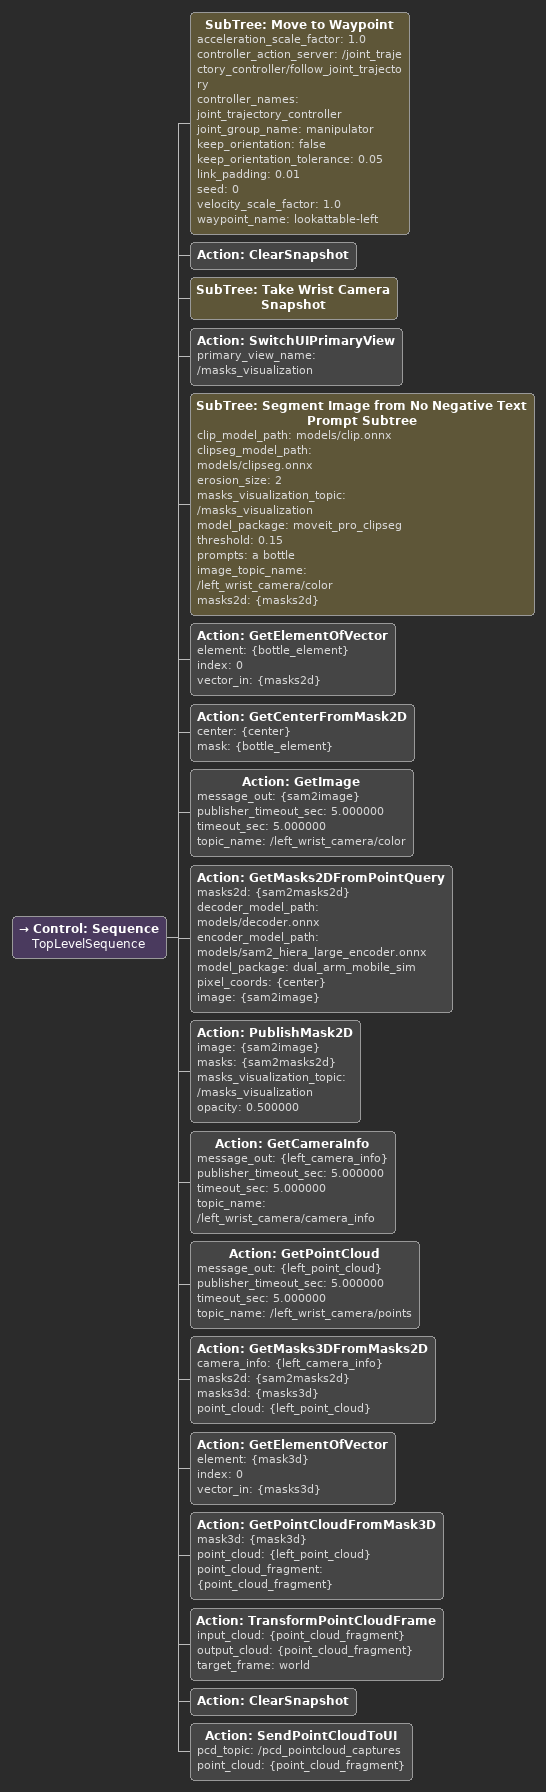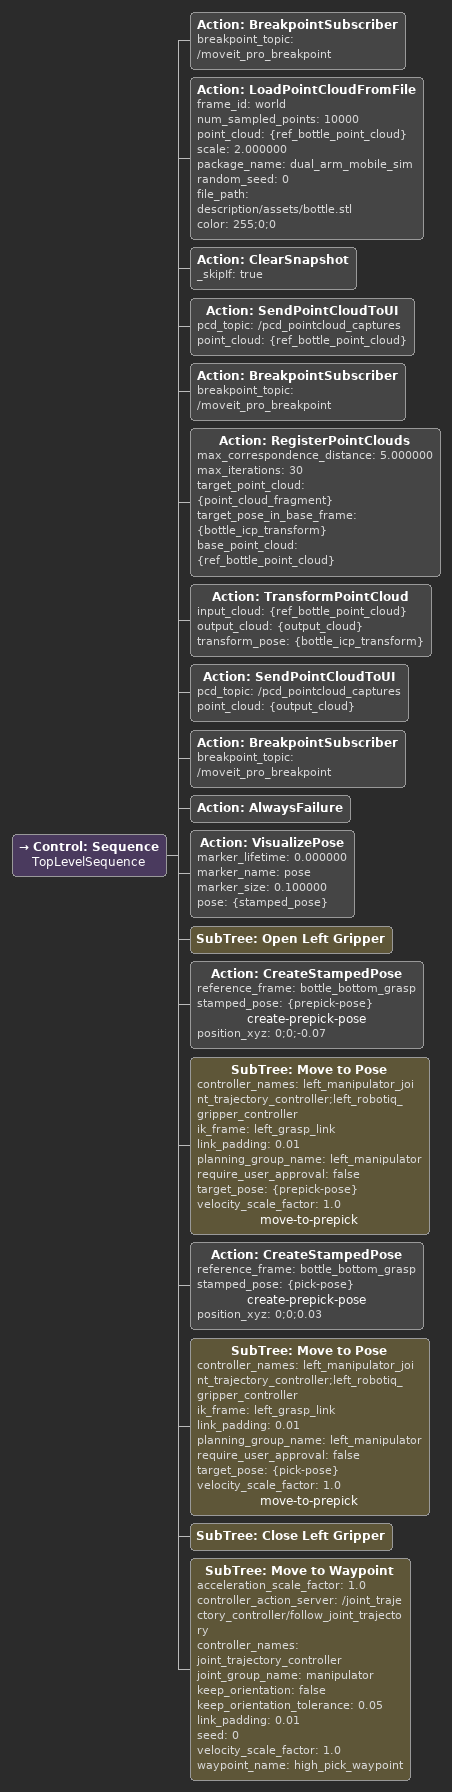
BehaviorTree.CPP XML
<Control ID="Sequence" name="TopLevelSequence">
  <SubTree ID="Move to Waypoint" acceleration_scale_factor="1.0" controller_action_server="/joint_trajectory_controller/follow_joint_trajectory" controller_names="joint_trajectory_controller" joint_group_name="manipulator" keep_orientation="false" keep_orientation_tolerance="0.05" link_padding="0.01" seed="0" velocity_scale_factor="1.0" waypoint_name="lookattable-left"/>
  <Action ID="ClearSnapshot"/>
  <SubTree ID="Take Wrist Camera Snapshot"/>
  <Action ID="SwitchUIPrimaryView" primary_view_name="/masks_visualization"/>
  <SubTree ID="Segment Image from No Negative Text Prompt Subtree" clip_model_path="models/clip.onnx" clipseg_model_path="models/clipseg.onnx" erosion_size="2" masks_visualization_topic="/masks_visualization" model_package="moveit_pro_clipseg" threshold="0.15" prompts="a bottle" image_topic_name="/left_wrist_camera/color" masks2d="{masks2d}"/>
  <Action ID="GetElementOfVector" element="{bottle_element}" index="0" vector_in="{masks2d}"/>
  <Action ID="GetCenterFromMask2D" center="{center}" mask="{bottle_element}"/>
  <Action ID="GetImage" message_out="{sam2image}" publisher_timeout_sec="5.000000" timeout_sec="5.000000" topic_name="/left_wrist_camera/color"/>
  <Action ID="GetMasks2DFromPointQuery" masks2d="{sam2masks2d}" decoder_model_path="models/decoder.onnx" encoder_model_path="models/sam2_hiera_large_encoder.onnx" model_package="dual_arm_mobile_sim" pixel_coords="{center}" image="{sam2image}"/>
  <Action ID="PublishMask2D" image="{sam2image}" masks="{sam2masks2d}" masks_visualization_topic="/masks_visualization" opacity="0.500000"/>
  <Action ID="GetCameraInfo" message_out="{left_camera_info}" publisher_timeout_sec="5.000000" timeout_sec="5.000000" topic_name="/left_wrist_camera/camera_info"/>
  <Action ID="GetPointCloud" message_out="{left_point_cloud}" publisher_timeout_sec="5.000000" timeout_sec="5.000000" topic_name="/left_wrist_camera/points"/>
  <Action ID="GetMasks3DFromMasks2D" camera_info="{left_camera_info}" masks2d="{sam2masks2d}" masks3d="{masks3d}" point_cloud="{left_point_cloud}"/>
  <Action ID="GetElementOfVector" element="{mask3d}" index="0" vector_in="{masks3d}"/>
  <Action ID="GetPointCloudFromMask3D" mask3d="{mask3d}" point_cloud="{left_point_cloud}" point_cloud_fragment="{point_cloud_fragment}"/>
  <Action ID="TransformPointCloudFrame" input_cloud="{point_cloud_fragment}" output_cloud="{point_cloud_fragment}" target_frame="world"/>
  <Action ID="ClearSnapshot"/>
  <Action ID="SendPointCloudToUI" pcd_topic="/pcd_pointcloud_captures" point_cloud="{point_cloud_fragment}"/>
</Control>

<Control ID="Sequence" name="TopLevelSequence">
  <Action ID="BreakpointSubscriber" breakpoint_topic="/moveit_pro_breakpoint"/>
  <Action ID="LoadPointCloudFromFile" frame_id="world" num_sampled_points="10000" point_cloud="{ref_bottle_point_cloud}" scale="2.000000" package_name="dual_arm_mobile_sim" random_seed="0" file_path="description/assets/bottle.stl" color="255;0;0"/>
  <Action ID="ClearSnapshot" _skipIf="true"/>
  <Action ID="SendPointCloudToUI" pcd_topic="/pcd_pointcloud_captures" point_cloud="{ref_bottle_point_cloud}"/>
  <Action ID="BreakpointSubscriber" breakpoint_topic="/moveit_pro_breakpoint"/>
  <Action ID="RegisterPointClouds" max_correspondence_distance="5.000000" max_iterations="30" target_point_cloud="{point_cloud_fragment}" target_pose_in_base_frame="{bottle_icp_transform}" base_point_cloud="{ref_bottle_point_cloud}"/>
  <Action ID="TransformPointCloud" input_cloud="{ref_bottle_point_cloud}" output_cloud="{output_cloud}" transform_pose="{bottle_icp_transform}"/>
  <Action ID="SendPointCloudToUI" pcd_topic="/pcd_pointcloud_captures" point_cloud="{output_cloud}"/>
  <Action ID="BreakpointSubscriber" breakpoint_topic="/moveit_pro_breakpoint"/>
  <Action ID="AlwaysFailure"/>
  <Action ID="VisualizePose" marker_lifetime="0.000000" marker_name="pose" marker_size="0.100000" pose="{stamped_pose}"/>
  <SubTree ID="Open Left Gripper"/>
  <Action ID="CreateStampedPose" reference_frame="bottle_bottom_grasp" stamped_pose="{prepick-pose}" name="create-prepick-pose" position_xyz="0;0;-0.07"/>
  <SubTree ID="Move to Pose" controller_names="left_manipulator_joint_trajectory_controller;left_robotiq_gripper_controller" ik_frame="left_grasp_link" link_padding="0.01" planning_group_name="left_manipulator" require_user_approval="false" target_pose="{prepick-pose}" velocity_scale_factor="1.0" name="move-to-prepick"/>
  <Action ID="CreateStampedPose" reference_frame="bottle_bottom_grasp" stamped_pose="{pick-pose}" name="create-prepick-pose" position_xyz="0;0;0.03"/>
  <SubTree ID="Move to Pose" controller_names="left_manipulator_joint_trajectory_controller;left_robotiq_gripper_controller" ik_frame="left_grasp_link" link_padding="0.01" planning_group_name="left_manipulator" require_user_approval="false" target_pose="{pick-pose}" velocity_scale_factor="1.0" name="move-to-prepick"/>
  <SubTree ID="Close Left Gripper"/>
  <SubTree ID="Move to Waypoint" acceleration_scale_factor="1.0" controller_action_server="/joint_trajectory_controller/follow_joint_trajectory" controller_names="joint_trajectory_controller" joint_group_name="manipulator" keep_orientation="false" keep_orientation_tolerance="0.05" link_padding="0.01" seed="0" velocity_scale_factor="1.0" waypoint_name="high_pick_waypoint"/>
</Control>
